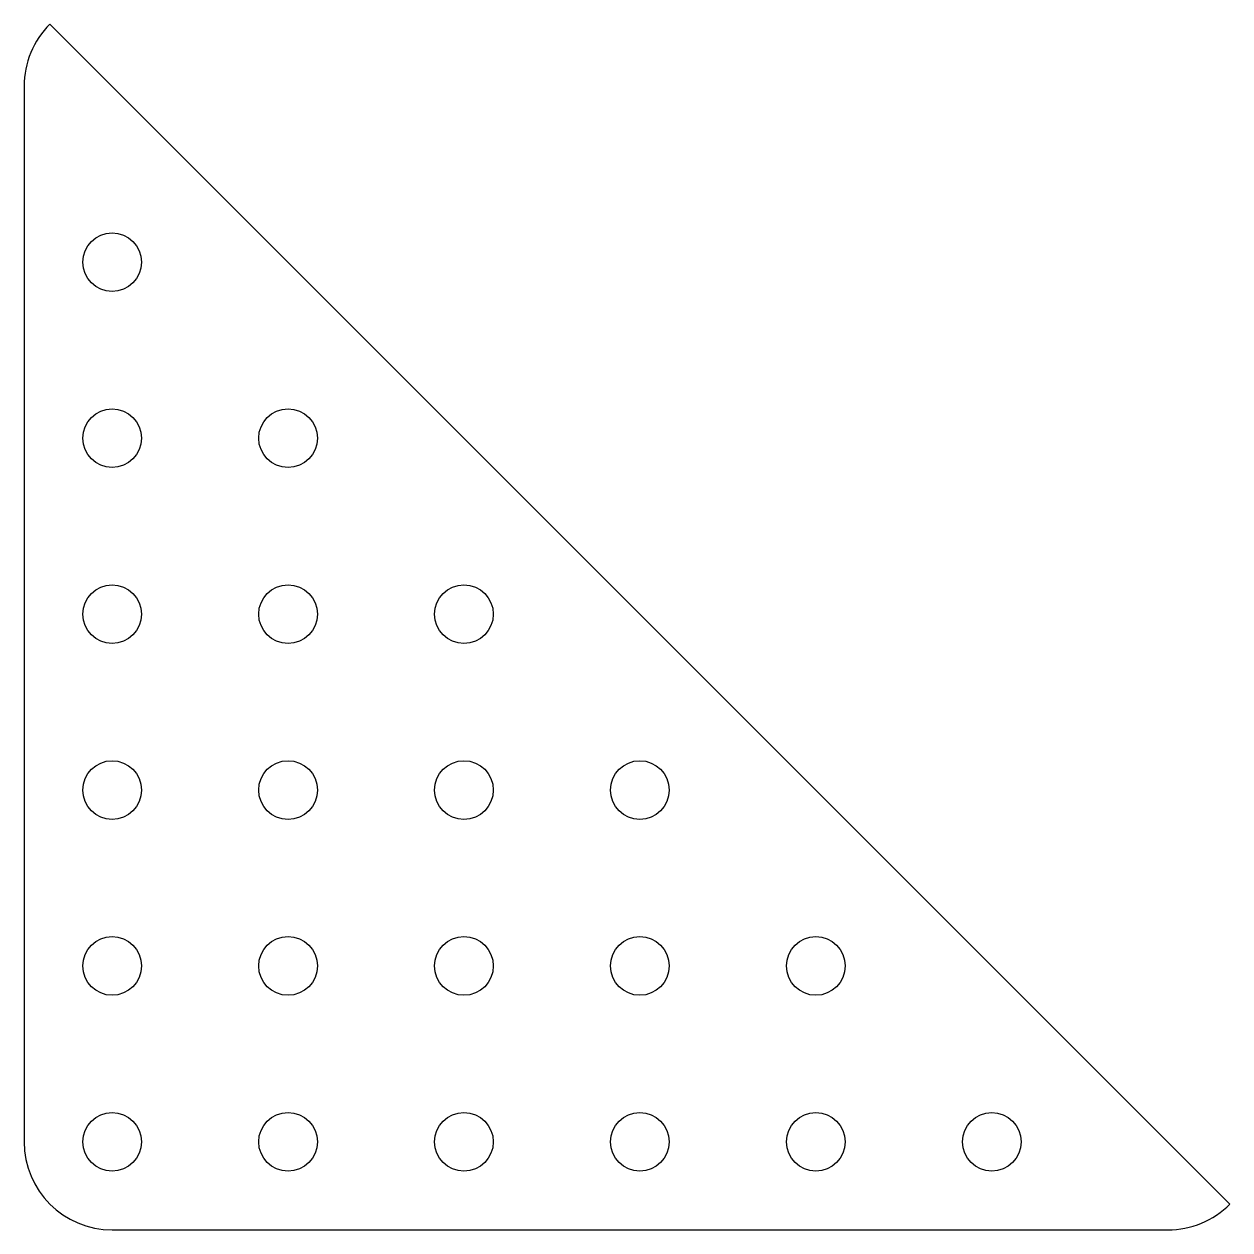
# Model space of a CAD drawing. Header units: millimetres. Extents: x -105.9 to -44.3, y 42.6 to 104.2.
import ezdxf

# ---------------------------------------------------------------- set-up
doc = ezdxf.new("R2010")
doc.units = ezdxf.units.MM
doc.layers.add('Default', color=7, linetype='Continuous')

msp = doc.modelspace()

# ---------------------------------------------------------------- linework, layer by layer
at = {"layer": 'Default', "color": 7, "linetype": 'Continuous'}
for p, q in [((-104.625, 104.239), (-44.261, 43.875)), ((-105.943, 101.057), (-105.943, 47.057)), ((-101.443, 42.557), (-47.443, 42.557))]:
    msp.add_line(p, q, dxfattribs=at)
for centre in [(-101.443, 92.057), (-101.443, 83.057), (-92.443, 83.057), (-101.443, 74.057), (-92.443, 74.057), (-83.443, 74.057), (-101.443, 65.057), (-92.443, 65.057), (-83.443, 65.057), (-74.443, 65.057), (-101.443, 56.057), (-92.443, 56.057), (-83.443, 56.057), (-74.443, 56.057), (-65.443, 56.057), (-101.443, 47.057), (-92.443, 47.057), (-83.443, 47.057), (-74.443, 47.057), (-65.443, 47.057), (-56.443, 47.057)]:
    msp.add_circle(centre, 1.5, dxfattribs=at)
for centre, start, end in [((-101.443, 101.057), 135, 180), ((-101.443, 47.057), 180, 270), ((-47.443, 47.057), 270, 315)]:
    msp.add_arc(centre, 4.5, start, end, dxfattribs=at)

doc.saveas('drawing.dxf')
